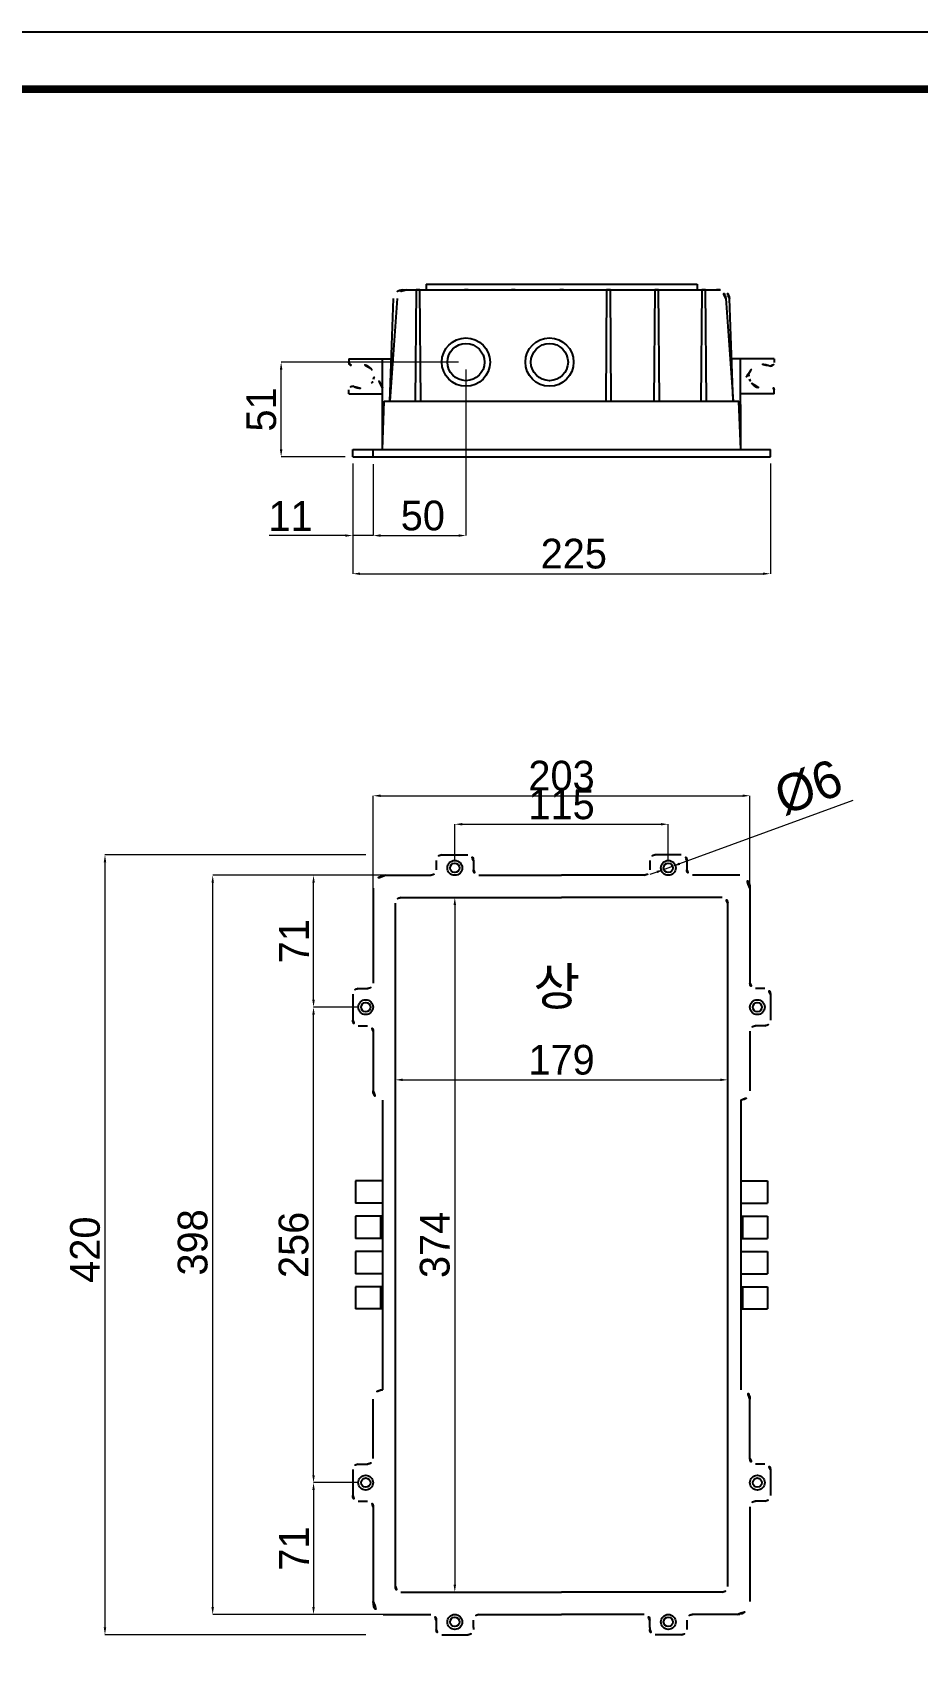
# Model space of a CAD drawing. Extents: x 16296660632 to 16296677083, y -37409619871 to -37409616479.
# Drawn here: x 16296676129 to 16296676606, y -37409617350 to -37409616479 of the extents above; entities that cross this region are included whole.
import ezdxf

# ---------------------------------------------------------------- set-up
doc = ezdxf.new("R2010")
doc.units = 0
doc.header["$LTSCALE"] = 10
doc.header["$MEASUREMENT"] = 0
doc.header["$PDMODE"] = 3
doc.header["$PDSIZE"] = -10
doc.layers.get('0').update_dxf_attribs({"linetype": 'CONTINUOUS'})
doc.layers.get('DEFPOINTS').update_dxf_attribs({"linetype": 'CONTINUOUS'})
doc.styles.add('Daelim Dimension', font='\x7f\x7f\x7f\x7f.TTF')
doc.dimstyles.new('DEFAULT', dxfattribs={"dimscale": 2, "dimtxt": 2, "dimasz": 2, "dimexe": 0, "dimexo": 2, "dimgap": 1, "dimtad": 1, "dimdec": 1, "dimzin": 9, "dimdsep": 46, "dimtxsty": 'Daelim Dimension', "dimcen": 0.5, "dimclrd": 252, "dimclre": 252, "dimclrt": 3, "dimadec": 1, "dimazin": 0, "dimtfac": 1, "dimtdec": 1, "dimtix": 1, "dimtmove": 0, "dimatfit": 3, "dimfxl": 0, "dimtolj": 1, "dimtzin": 1, "dimlwd": 9, "dimlwe": 9, "dimarcsym": 0})

# ---------------------------------------------------------------- blocks, each defined once
blk = doc.blocks.new('*D18')
at = {"color": 5, "lineweight": 9}
for p, q in [((16296676356.66951, -37409616925.143044), (16296676356.66951, -37409616905.661133)), ((16296676360.66951, -37409616905.661133), (16296676467.66951, -37409616905.661133)), ((16296676471.66951, -37409616925.143044), (16296676471.66951, -37409616905.661133))]:
    blk.add_line(p, q, dxfattribs=at)
at = {"color": 5}
for points in [[(16296676360.66951, -37409616904.994461), (16296676360.66951, -37409616906.327789), (16296676356.66951, -37409616905.661133)], [(16296676467.66951, -37409616904.994461), (16296676467.66951, -37409616906.327789), (16296676471.66951, -37409616905.661133)]]:
    blk.add_solid(points, dxfattribs=at)
at = {"layer": 'DEFPOINTS', "color": 0}
for p in [(16296676471.66951, -37409616905.661133), (16296676356.66951, -37409616929.143044), (16296676471.66951, -37409616929.143044)]:
    blk.add_point(p, dxfattribs=at)
at = {"color": 7, "lineweight": 5, "insert": (16296676414.16951, -37409616895.043098), "char_height": 16, "attachment_point": 5, "style": 'Daelim Dimension'}
blk.add_mtext('\\A1;115', dxfattribs=at)
blk = doc.blocks.new('*D8')
at = {"color": 252, "lineweight": 9}
for p, q in [((16296676352.66951, -37409616945.14304), (16296676356.66951, -37409616945.14304)), ((16296676352.66951, -37409617319.14304), (16296676356.66951, -37409617319.14304))]:
    blk.add_line(p, q, dxfattribs=at)
at = {"color": 5, "lineweight": 9}
blk.add_line((16296676356.66951, -37409616949.14304), (16296676356.66951, -37409617315.14304), dxfattribs=at)
at = {"color": 5}
for points in [[(16296676356.00285, -37409616949.14304), (16296676357.33618, -37409616949.14304), (16296676356.66951, -37409616945.14304)], [(16296676356.00285, -37409617315.14304), (16296676357.33618, -37409617315.14304), (16296676356.66951, -37409617319.14304)]]:
    blk.add_solid(points, dxfattribs=at)
at = {"layer": 'DEFPOINTS', "color": 0}
for p in [(16296676356.66951, -37409616945.14304), (16296676356.66951, -37409617319.14304), (16296676356.66951, -37409617319.14304)]:
    blk.add_point(p, dxfattribs=at)
at = {"color": 7, "lineweight": 5, "insert": (16296676345.94849, -37409617132.14304), "char_height": 16, "attachment_point": 5, "rotation": 90, "style": 'Daelim Dimension'}
blk.add_mtext('\\A1;374', dxfattribs=at)
blk = doc.blocks.new('*D10')
at = {"color": 5, "lineweight": 9}
for p, q in [((16296676571.154421, -37409616892.817787), (16296676477.77523, -37409616926.913643)), ((16296676465.563789, -37409616931.372437), (16296676461.806431, -37409616932.744377)), ((16296676469.32115, -37409616930.000504), (16296676474.01787, -37409616928.285583))]:
    blk.add_line(p, q, dxfattribs=at)
at = {"color": 5}
for points in [[(16296676465.335131, -37409616930.746223), (16296676465.79244, -37409616931.998657), (16296676469.32115, -37409616930.000504)], [(16296676477.546579, -37409616926.287407), (16296676478.003889, -37409616927.539864), (16296676474.01787, -37409616928.285583)]]:
    blk.add_solid(points, dxfattribs=at)
at = {"layer": 'DEFPOINTS', "color": 0}
for p in [(16296676469.32115, -37409616930.000504), (16296676474.01787, -37409616928.285583)]:
    blk.add_point(p, dxfattribs=at)
at = {"color": 7, "lineweight": 5, "insert": (16296676547.262239, -37409616885.81208), "char_height": 16, "attachment_point": 5, "rotation": 20.058823093, "style": 'Daelim Dimension'}
blk.add_mtext('\\A1;{\\H1.25x;\\C256;Ø6}', dxfattribs=at)
blk = doc.blocks.new('*D19')
at = {"color": 252, "lineweight": 9}
for p, q in [((16296676304.66951, -37409617260.14304), (16296676280.57873, -37409617260.14304)), ((16296676326.91951, -37409617331.14304), (16296676280.57873, -37409617331.14304))]:
    blk.add_line(p, q, dxfattribs=at)
at = {"color": 5, "lineweight": 9}
blk.add_line((16296676280.57873, -37409617264.14304), (16296676280.57873, -37409617327.14304), dxfattribs=at)
at = {"color": 5}
for points in [[(16296676279.91207, -37409617264.14304), (16296676281.2454, -37409617264.14304), (16296676280.57873, -37409617260.14304)], [(16296676279.91207, -37409617327.14304), (16296676281.2454, -37409617327.14304), (16296676280.57873, -37409617331.14304)]]:
    blk.add_solid(points, dxfattribs=at)
at = {"layer": 'DEFPOINTS', "color": 0}
for p in [(16296676308.66951, -37409617260.14304), (16296676280.57873, -37409617331.14304), (16296676330.91951, -37409617331.14304)]:
    blk.add_point(p, dxfattribs=at)
at = {"color": 7, "lineweight": 5, "insert": (16296676270.04083, -37409617295.64304), "char_height": 16, "attachment_point": 5, "rotation": 90, "style": 'Daelim Dimension'}
blk.add_mtext('\\A1;71', dxfattribs=at)
blk = doc.blocks.new('*D11')
at = {"color": 5, "lineweight": 9}
for p, q in [((16296676319.432489, -37409616933.143044), (16296676226.2565, -37409616933.143044)), ((16296676226.2565, -37409617327.143044), (16296676226.2565, -37409616937.143044)), ((16296676319.432489, -37409617331.143044), (16296676226.2565, -37409617331.143044))]:
    blk.add_line(p, q, dxfattribs=at)
at = {"color": 5}
for points in [[(16296676225.58983, -37409616937.143044), (16296676226.923161, -37409616937.143044), (16296676226.2565, -37409616933.143044)], [(16296676225.58983, -37409617327.143044), (16296676226.923161, -37409617327.143044), (16296676226.2565, -37409617331.143044)]]:
    blk.add_solid(points, dxfattribs=at)
at = {"layer": 'DEFPOINTS', "color": 0}
for p in [(16296676226.2565, -37409616933.143044), (16296676323.432489, -37409616933.143044), (16296676323.432489, -37409617331.143044)]:
    blk.add_point(p, dxfattribs=at)
at = {"color": 7, "lineweight": 5, "insert": (16296676215.535469, -37409617130.788513), "char_height": 16, "attachment_point": 5, "rotation": 90, "style": 'Daelim Dimension'}
blk.add_mtext('\\A1;398', dxfattribs=at)
blk = doc.blocks.new('*D20')
at = {"color": 252, "lineweight": 9}
for p, q in [((16296676304.66951, -37409617004.14304), (16296676280.57873, -37409617004.14304)), ((16296676304.70094, -37409617260.14304), (16296676280.57873, -37409617260.14304))]:
    blk.add_line(p, q, dxfattribs=at)
at = {"color": 5, "lineweight": 9}
blk.add_line((16296676280.57873, -37409617256.14304), (16296676280.57873, -37409617008.14304), dxfattribs=at)
at = {"color": 5}
for points in [[(16296676279.91207, -37409617008.14304), (16296676281.2454, -37409617008.14304), (16296676280.57873, -37409617004.14304)], [(16296676279.91207, -37409617256.14304), (16296676281.2454, -37409617256.14304), (16296676280.57873, -37409617260.14304)]]:
    blk.add_solid(points, dxfattribs=at)
at = {"layer": 'DEFPOINTS', "color": 0}
for p in [(16296676280.57873, -37409617004.14304), (16296676308.66951, -37409617004.14304), (16296676308.70094, -37409617260.14304)]:
    blk.add_point(p, dxfattribs=at)
at = {"color": 7, "lineweight": 5, "insert": (16296676269.86915, -37409617132.14304), "char_height": 16, "attachment_point": 5, "rotation": 90, "style": 'Daelim Dimension'}
blk.add_mtext('\\A1;256', dxfattribs=at)
blk = doc.blocks.new('*D21')
at = {"color": 5, "lineweight": 9}
for p, q in [((16296676304.70094, -37409616933.14304), (16296676280.57873, -37409616933.14304)), ((16296676280.57873, -37409617000.14304), (16296676280.57873, -37409616937.14304)), ((16296676304.70094, -37409617004.14304), (16296676280.57873, -37409617004.14304))]:
    blk.add_line(p, q, dxfattribs=at)
at = {"color": 5}
for points in [[(16296676279.91207, -37409616937.14304), (16296676281.2454, -37409616937.14304), (16296676280.57873, -37409616933.14304)], [(16296676279.91207, -37409617000.14304), (16296676281.2454, -37409617000.14304), (16296676280.57873, -37409617004.14304)]]:
    blk.add_solid(points, dxfattribs=at)
at = {"layer": 'DEFPOINTS', "color": 0}
for p in [(16296676280.57873, -37409616933.14304), (16296676308.70094, -37409616933.14304), (16296676308.70094, -37409617004.14304)]:
    blk.add_point(p, dxfattribs=at)
at = {"color": 7, "lineweight": 5, "insert": (16296676270.04083, -37409616968.64304), "char_height": 16, "attachment_point": 5, "rotation": 90, "style": 'Daelim Dimension'}
blk.add_mtext('\\A1;71', dxfattribs=at)
blk = doc.blocks.new('*D22')
at = {"color": 5, "lineweight": 9}
for p, q in [((16296676312.66951, -37409616942.972427), (16296676312.66951, -37409616890.306557)), ((16296676316.66951, -37409616890.306557), (16296676511.66951, -37409616890.306557)), ((16296676515.66951, -37409616942.972427), (16296676515.66951, -37409616890.306557))]:
    blk.add_line(p, q, dxfattribs=at)
at = {"color": 5}
for points in [[(16296676316.66951, -37409616889.6399), (16296676316.66951, -37409616890.973228), (16296676312.66951, -37409616890.306557)], [(16296676511.66951, -37409616889.6399), (16296676511.66951, -37409616890.973228), (16296676515.66951, -37409616890.306557)]]:
    blk.add_solid(points, dxfattribs=at)
at = {"layer": 'DEFPOINTS', "color": 0}
for p in [(16296676515.66951, -37409616890.306557), (16296676312.66951, -37409616946.972427), (16296676515.66951, -37409616946.972427)]:
    blk.add_point(p, dxfattribs=at)
at = {"color": 7, "lineweight": 5, "insert": (16296676414.16951, -37409616879.585533), "char_height": 16, "attachment_point": 5, "style": 'Daelim Dimension'}
blk.add_mtext('\\A1;203', dxfattribs=at)
blk = doc.blocks.new('*D23')
at = {"color": 252, "lineweight": 9}
for p, q in [((16296676324.66951, -37409617014.183983), (16296676324.66951, -37409617043.273529)), ((16296676503.66951, -37409617014.183983), (16296676503.66951, -37409617043.273529))]:
    blk.add_line(p, q, dxfattribs=at)
at = {"color": 5, "lineweight": 9}
blk.add_line((16296676328.66951, -37409617043.273529), (16296676499.66951, -37409617043.273529), dxfattribs=at)
at = {"color": 5}
for points in [[(16296676328.66951, -37409617042.606857), (16296676328.66951, -37409617043.940193), (16296676324.66951, -37409617043.273529)], [(16296676499.66951, -37409617042.606857), (16296676499.66951, -37409617043.940193), (16296676503.66951, -37409617043.273529)]]:
    blk.add_solid(points, dxfattribs=at)
at = {"layer": 'DEFPOINTS', "color": 0}
for p in [(16296676324.66951, -37409617010.183983), (16296676503.66951, -37409617010.183983), (16296676503.66951, -37409617043.273529)]:
    blk.add_point(p, dxfattribs=at)
at = {"color": 7, "lineweight": 5, "insert": (16296676414.16951, -37409617032.563942), "char_height": 16, "attachment_point": 5, "style": 'Daelim Dimension'}
blk.add_mtext('\\A1;179', dxfattribs=at)
blk = doc.blocks.new('*D13')
at = {"color": 5, "lineweight": 9}
for p, q in [((16296676301.66951, -37409616711.43562), (16296676301.66951, -37409616770.76697)), ((16296676526.66951, -37409616711.43562), (16296676526.66951, -37409616770.76697)), ((16296676305.66951, -37409616770.76697), (16296676522.66951, -37409616770.76697))]:
    blk.add_line(p, q, dxfattribs=at)
at = {"color": 5}
for points in [[(16296676305.66951, -37409616770.1003), (16296676305.66951, -37409616771.43363), (16296676301.66951, -37409616770.76697)], [(16296676522.66951, -37409616770.1003), (16296676522.66951, -37409616771.43363), (16296676526.66951, -37409616770.76697)]]:
    blk.add_solid(points, dxfattribs=at)
at = {"layer": 'DEFPOINTS', "color": 0}
for p in [(16296676301.66951, -37409616707.43562), (16296676526.66951, -37409616707.43562), (16296676526.66951, -37409616770.76697)]:
    blk.add_point(p, dxfattribs=at)
at = {"color": 7, "lineweight": 5, "insert": (16296676420.77403, -37409616760.05738), "char_height": 16, "attachment_point": 5, "style": 'Daelim Dimension'}
blk.add_mtext('\\A1;225', dxfattribs=at)
blk = doc.blocks.new('*D14')
at = {"color": 5, "lineweight": 9}
for p, q in [((16296676362.66951, -37409616660.830757), (16296676362.66951, -37409616750.224892)), ((16296676312.66951, -37409616711.830757), (16296676312.66951, -37409616750.224892)), ((16296676316.66951, -37409616750.224892), (16296676358.66951, -37409616750.224892))]:
    blk.add_line(p, q, dxfattribs=at)
at = {"color": 5}
for points in [[(16296676316.66951, -37409616749.558228), (16296676316.66951, -37409616750.891563), (16296676312.66951, -37409616750.224892)], [(16296676358.66951, -37409616749.558228), (16296676358.66951, -37409616750.891563), (16296676362.66951, -37409616750.224892)]]:
    blk.add_solid(points, dxfattribs=at)
at = {"layer": 'DEFPOINTS', "color": 0}
for p in [(16296676362.66951, -37409616656.830757), (16296676312.66951, -37409616707.830757), (16296676362.66951, -37409616750.224892)]:
    blk.add_point(p, dxfattribs=at)
at = {"color": 7, "lineweight": 5, "insert": (16296676339.451389, -37409616739.538193), "char_height": 16, "attachment_point": 5, "style": 'Daelim Dimension'}
blk.add_mtext('\\A1;50', dxfattribs=at)
blk = doc.blocks.new('*D15')
at = {"color": 5, "lineweight": 9}
for p, q in [((16296676301.66951, -37409616712.76826), (16296676301.66951, -37409616750.22489)), ((16296676312.66951, -37409616712.76826), (16296676312.66951, -37409616750.22489)), ((16296676297.66951, -37409616750.22489), (16296676256.62668, -37409616750.22489)), ((16296676312.66951, -37409616750.22489), (16296676301.66951, -37409616750.22489)), ((16296676316.66951, -37409616750.22489), (16296676320.66951, -37409616750.22489))]:
    blk.add_line(p, q, dxfattribs=at)
at = {"color": 5}
for points in [[(16296676297.66951, -37409616749.55823), (16296676297.66951, -37409616750.89156), (16296676301.66951, -37409616750.22489)], [(16296676316.66951, -37409616749.55823), (16296676316.66951, -37409616750.89156), (16296676312.66951, -37409616750.22489)]]:
    blk.add_solid(points, dxfattribs=at)
at = {"layer": 'DEFPOINTS', "color": 0}
for p in [(16296676301.66951, -37409616708.76826), (16296676312.66951, -37409616708.76826), (16296676301.66951, -37409616750.22489)]:
    blk.add_point(p, dxfattribs=at)
at = {"color": 7, "lineweight": 5, "insert": (16296676268.1603, -37409616739.68698), "char_height": 16, "attachment_point": 5, "style": 'Daelim Dimension'}
blk.add_mtext('\\A1;11', dxfattribs=at)
blk = doc.blocks.new('*D16')
at = {"color": 5, "lineweight": 9}
for p, q in [((16296676358.66951, -37409616656.83076), (16296676263.11615, -37409616656.83076)), ((16296676263.11615, -37409616703.83076), (16296676263.11615, -37409616660.83076)), ((16296676297.66951, -37409616707.83076), (16296676263.11615, -37409616707.83076))]:
    blk.add_line(p, q, dxfattribs=at)
at = {"color": 5}
for points in [[(16296676262.44949, -37409616660.83076), (16296676263.78282, -37409616660.83076), (16296676263.11615, -37409616656.83076)], [(16296676262.44949, -37409616703.83076), (16296676263.78282, -37409616703.83076), (16296676263.11615, -37409616707.83076)]]:
    blk.add_solid(points, dxfattribs=at)
at = {"layer": 'DEFPOINTS', "color": 0}
for p in [(16296676263.11615, -37409616656.83076), (16296676362.66951, -37409616656.83076), (16296676301.66951, -37409616707.83076)]:
    blk.add_point(p, dxfattribs=at)
at = {"color": 7, "lineweight": 5, "insert": (16296676252.49813, -37409616682.33076), "char_height": 16, "attachment_point": 5, "rotation": 90, "style": 'Daelim Dimension'}
blk.add_mtext('\\A1;51', dxfattribs=at)
blk = doc.blocks.new('*D17')
at = {"color": 5, "lineweight": 9}
for p, q in [((16296676308.66951, -37409616922.14304), (16296676168.217, -37409616922.14304)), ((16296676168.217, -37409616926.14304), (16296676168.217, -37409617338.14304)), ((16296676308.66951, -37409617342.14304), (16296676168.217, -37409617342.14304))]:
    blk.add_line(p, q, dxfattribs=at)
at = {"color": 5}
for points in [[(16296676167.55033, -37409616926.14304), (16296676168.88367, -37409616926.14304), (16296676168.217, -37409616922.14304)], [(16296676167.55033, -37409617338.14304), (16296676168.88367, -37409617338.14304), (16296676168.217, -37409617342.14304)]]:
    blk.add_solid(points, dxfattribs=at)
at = {"layer": 'DEFPOINTS', "color": 0}
for p in [(16296676312.66951, -37409616922.14304), (16296676168.217, -37409617342.14304), (16296676312.66951, -37409617342.14304)]:
    blk.add_point(p, dxfattribs=at)
at = {"color": 7, "lineweight": 5, "insert": (16296676157.54176, -37409617134.72093), "char_height": 16, "attachment_point": 5, "rotation": 90, "style": 'Daelim Dimension'}
blk.add_mtext('\\A1;420', dxfattribs=at)

msp = doc.modelspace()

# ---------------------------------------------------------------- linework, layer by layer
for p, q in [((16296676328.66955, -37409616617.829369), (16296676330.758129, -37409616617.829369)), ((16296676330.66951, -37409616617.830757), (16296676499.787081, -37409616617.830757)), ((16296676335.869511, -37409616617.830757), (16296676335.369511, -37409616677.830757)), ((16296676337.869511, -37409616617.830757), (16296676335.869511, -37409616617.830757)), ((16296676337.869511, -37409616617.830757), (16296676335.869511, -37409616617.830757)), ((16296676338.369511, -37409616677.830757), (16296676337.869511, -37409616617.830757)), ((16296676341.16951, -37409616614.830757), (16296676487.16951, -37409616614.830757)), ((16296676341.16951, -37409616614.830757), (16296676341.16951, -37409616617.830757)), ((16296676363.869511, -37409616617.830757), (16296676361.869511, -37409616617.830757)), ((16296676363.869511, -37409616617.830757), (16296676361.869511, -37409616617.830757)), ((16296676389.16951, -37409616617.830757), (16296676387.16951, -37409616617.830757)), ((16296676389.16951, -37409616617.830757), (16296676387.16951, -37409616617.830757)), ((16296676415.16951, -37409616617.830757), (16296676413.16951, -37409616617.830757)), ((16296676438.469509, -37409616617.830757), (16296676437.969509, -37409616677.830757)), ((16296676440.469509, -37409616617.830757), (16296676438.469509, -37409616617.830757)), ((16296676440.469509, -37409616617.830757), (16296676438.469509, -37409616617.830757)), ((16296676440.969509, -37409616677.830757), (16296676440.469509, -37409616617.830757)), ((16296676464.469509, -37409616617.830757), (16296676463.969509, -37409616677.830757)), ((16296676466.469509, -37409616617.830757), (16296676464.469509, -37409616617.830757)), ((16296676466.469509, -37409616617.830757), (16296676464.469509, -37409616617.830757)), ((16296676466.969509, -37409616677.830757), (16296676466.469509, -37409616617.830757)), ((16296676487.16951, -37409616614.830757), (16296676487.16951, -37409616617.830757)), ((16296676489.76951, -37409616617.830757), (16296676489.26951, -37409616677.830757)), ((16296676491.76951, -37409616617.830757), (16296676489.76951, -37409616617.830757)), ((16296676491.76951, -37409616617.830757), (16296676489.76951, -37409616617.830757)), ((16296676492.26951, -37409616677.830757), (16296676491.76951, -37409616617.830757)), ((16296676499.669479, -37409616617.829369), (16296676497.580891, -37409616617.829369)), ((16296676321.66951, -37409616677.830757), (16296676323.67407, -37409616622.616798)), ((16296676325.67403, -37409616622.618179), (16296676321.66951, -37409616677.830757)), ((16296676502.664989, -37409616622.618179), (16296676506.66951, -37409616677.830757)), ((16296676506.66951, -37409616677.830757), (16296676504.664949, -37409616622.616798)), ((16296676299.6707, -37409616655.083313), (16296676299.67045, -37409616657.083313)), ((16296676299.6707, -37409616655.083313), (16296676322.426689, -37409616655.086197)), ((16296676317.66951, -37409616703.830757), (16296676317.67572, -37409616655.085602)), ((16296676528.66832, -37409616655.083313), (16296676505.912331, -37409616655.086197)), ((16296676510.66951, -37409616703.830757), (16296676510.6633, -37409616655.085602)), ((16296676528.66832, -37409616655.083313), (16296676528.66857, -37409616657.083313)), ((16296676299.66951, -37409616673.830757), (16296676299.66951, -37409616671.830757)), ((16296676299.66951, -37409616673.830757), (16296676317.66951, -37409616673.830757)), ((16296676317.66951, -37409616703.830757), (16296676318.66951, -37409616677.830757)), ((16296676318.66951, -37409616677.830757), (16296676509.66951, -37409616677.830757)), ((16296676335.369511, -37409616677.830757), (16296676338.369511, -37409616677.830757)), ((16296676361.369511, -37409616677.830757), (16296676364.369511, -37409616677.830757)), ((16296676386.66951, -37409616677.830757), (16296676389.66951, -37409616677.830757)), ((16296676412.66951, -37409616677.830757), (16296676415.66951, -37409616677.830757)), ((16296676437.969509, -37409616677.830757), (16296676440.969509, -37409616677.830757)), ((16296676463.969509, -37409616677.830757), (16296676466.969509, -37409616677.830757)), ((16296676489.26951, -37409616677.830757), (16296676492.26951, -37409616677.830757)), ((16296676510.66951, -37409616703.830757), (16296676509.66951, -37409616677.830757)), ((16296676528.66951, -37409616673.830757), (16296676510.66951, -37409616673.830757)), ((16296676528.66951, -37409616673.830757), (16296676528.66951, -37409616671.830757)), ((16296676301.66951, -37409616703.830757), (16296676526.66951, -37409616703.830757)), ((16296676301.66951, -37409616707.830757), (16296676301.66951, -37409616703.830757)), ((16296676312.66951, -37409616707.830757), (16296676312.66951, -37409616703.830757)), ((16296676335.369511, -37409616703.830757), (16296676338.369511, -37409616703.830757)), ((16296676361.369511, -37409616703.830757), (16296676364.369511, -37409616703.830757)), ((16296676386.66951, -37409616703.830757), (16296676389.66951, -37409616703.830757)), ((16296676412.66951, -37409616703.830757), (16296676415.66951, -37409616703.830757)), ((16296676437.969509, -37409616703.830757), (16296676440.969509, -37409616703.830757)), ((16296676463.969509, -37409616703.830757), (16296676466.969509, -37409616703.830757)), ((16296676489.26951, -37409616703.830757), (16296676492.26951, -37409616703.830757)), ((16296676526.66951, -37409616707.830757), (16296676526.66951, -37409616703.830757)), ((16296676301.66951, -37409616707.830757), (16296676526.66951, -37409616707.830757)), ((16296676349.66951, -37409616922.143044), (16296676363.66951, -37409616922.143044)), ((16296676478.66951, -37409616922.143044), (16296676464.66951, -37409616922.143044)), ((16296676346.66951, -37409616925.143044), (16296676346.66951, -37409616930.143044)), ((16296676366.66951, -37409616925.143044), (16296676366.66951, -37409616930.143044)), ((16296676461.66951, -37409616925.143044), (16296676461.66951, -37409616930.143044)), ((16296676481.66951, -37409616925.143044), (16296676481.66951, -37409616930.143044)), ((16296676312.66951, -37409616940.143044), (16296676312.66951, -37409616991.143044)), ((16296676318.16951, -37409616933.143044), (16296676343.66951, -37409616933.143044)), ((16296676369.66951, -37409616933.143044), (16296676414.16951, -37409616933.143044)), ((16296676458.66951, -37409616933.143044), (16296676414.16951, -37409616933.143044)), ((16296676510.16951, -37409616933.143044), (16296676484.66951, -37409616933.143044)), ((16296676515.66951, -37409616940.143044), (16296676515.66951, -37409616991.143044)), ((16296676324.66951, -37409617316.143044), (16296676324.66951, -37409616948.143044)), ((16296676327.66951, -37409616945.143044), (16296676414.16951, -37409616945.143044)), ((16296676500.66951, -37409616945.143044), (16296676414.16951, -37409616945.143044)), ((16296676503.66951, -37409617316.143044), (16296676503.66951, -37409616948.143044)), ((16296676301.66951, -37409616997.143044), (16296676301.66951, -37409617011.143044)), ((16296676304.66951, -37409616994.143044), (16296676309.66951, -37409616994.143044)), ((16296676523.66951, -37409616994.143044), (16296676518.66951, -37409616994.143044)), ((16296676526.66951, -37409616997.143044), (16296676526.66951, -37409617011.143044)), ((16296676304.66951, -37409617014.143044), (16296676309.66951, -37409617014.143044)), ((16296676312.66951, -37409617017.143044), (16296676312.66951, -37409617049.143044)), ((16296676515.66951, -37409617017.143044), (16296676515.66951, -37409617049.143044)), ((16296676523.66951, -37409617014.143044), (16296676518.66951, -37409617014.143044)), ((16296676317.66951, -37409617054.143044), (16296676317.66951, -37409617210.143044)), ((16296676510.66951, -37409617054.143044), (16296676510.66951, -37409617210.143044)), ((16296676303.16951, -37409617097.643044), (16296676303.16951, -37409617109.643044)), ((16296676317.66951, -37409617097.643044), (16296676303.16951, -37409617097.643044)), ((16296676510.66951, -37409617097.643044), (16296676525.16951, -37409617097.643044)), ((16296676525.16951, -37409617097.643044), (16296676525.16951, -37409617109.643044)), ((16296676317.66951, -37409617109.643044), (16296676303.16951, -37409617109.643044)), ((16296676510.66951, -37409617109.643044), (16296676525.16951, -37409617109.643044)), ((16296676303.16951, -37409617116.643044), (16296676303.16951, -37409617128.643044)), ((16296676317.66951, -37409617116.643044), (16296676303.16951, -37409617116.643044)), ((16296676316.66951, -37409617116.643044), (16296676316.66951, -37409617128.643044)), ((16296676510.66951, -37409617116.643044), (16296676525.16951, -37409617116.643044)), ((16296676511.66951, -37409617116.643044), (16296676511.66951, -37409617128.643044)), ((16296676525.16951, -37409617116.643044), (16296676525.16951, -37409617128.643044)), ((16296676317.66951, -37409617128.643044), (16296676303.16951, -37409617128.643044)), ((16296676510.66951, -37409617128.643044), (16296676525.16951, -37409617128.643044)), ((16296676303.16951, -37409617135.643044), (16296676303.16951, -37409617147.643044)), ((16296676317.66951, -37409617135.643044), (16296676303.16951, -37409617135.643044)), ((16296676510.66951, -37409617135.643044), (16296676525.16951, -37409617135.643044)), ((16296676525.16951, -37409617135.643044), (16296676525.16951, -37409617147.643044)), ((16296676317.66951, -37409617147.643044), (16296676303.16951, -37409617147.643044)), ((16296676510.66951, -37409617147.643044), (16296676525.16951, -37409617147.643044)), ((16296676303.16951, -37409617154.643044), (16296676303.16951, -37409617166.643044)), ((16296676317.66951, -37409617154.643044), (16296676303.16951, -37409617154.643044)), ((16296676316.66951, -37409617154.643044), (16296676316.66951, -37409617166.643044)), ((16296676510.66951, -37409617154.643044), (16296676525.16951, -37409617154.643044)), ((16296676511.66951, -37409617154.643044), (16296676511.66951, -37409617166.643044)), ((16296676525.16951, -37409617154.643044), (16296676525.16951, -37409617166.643044)), ((16296676317.66951, -37409617166.643044), (16296676303.16951, -37409617166.643044)), ((16296676510.66951, -37409617166.643044), (16296676525.16951, -37409617166.643044)), ((16296676312.66951, -37409617247.143044), (16296676312.66951, -37409617215.143044)), ((16296676515.66951, -37409617247.143044), (16296676515.66951, -37409617215.143044)), ((16296676301.66951, -37409617253.143044), (16296676301.66951, -37409617267.143044)), ((16296676304.66951, -37409617250.143044), (16296676309.66951, -37409617250.143044)), ((16296676523.66951, -37409617250.143044), (16296676518.66951, -37409617250.143044)), ((16296676526.66951, -37409617253.143044), (16296676526.66951, -37409617267.143044)), ((16296676304.66951, -37409617270.143044), (16296676309.66951, -37409617270.143044)), ((16296676523.66951, -37409617270.143044), (16296676518.66951, -37409617270.143044)), ((16296676312.66951, -37409617273.143044), (16296676312.66951, -37409617324.143044)), ((16296676515.66951, -37409617273.143044), (16296676515.66951, -37409617324.143044)), ((16296676327.66951, -37409617319.143044), (16296676414.16951, -37409617319.143044)), ((16296676500.66951, -37409617319.143044), (16296676414.16951, -37409617319.143044)), ((16296676318.16951, -37409617331.143044), (16296676343.66951, -37409617331.143044)), ((16296676369.66951, -37409617331.143044), (16296676414.16951, -37409617331.143044)), ((16296676458.66951, -37409617331.143044), (16296676414.16951, -37409617331.143044)), ((16296676510.16951, -37409617331.143044), (16296676484.66951, -37409617331.143044)), ((16296676346.66951, -37409617334.143044), (16296676346.66951, -37409617339.143044)), ((16296676366.66951, -37409617338.143044), (16296676366.66951, -37409617334.143044)), ((16296676366.66951, -37409617338.143044), (16296676366.66951, -37409617339.143044)), ((16296676461.66951, -37409617338.143044), (16296676461.66951, -37409617334.143044)), ((16296676461.66951, -37409617338.143044), (16296676461.66951, -37409617339.143044)), ((16296676481.66951, -37409617334.143044), (16296676481.66951, -37409617339.143044)), ((16296676349.66951, -37409617342.143044), (16296676363.66951, -37409617342.143044)), ((16296676478.66951, -37409617342.143044), (16296676464.66951, -37409617342.143044))]:
    msp.add_line(p, q)
at = {"ltscale": 0.5}
msp.add_lwpolyline([(16296675286.220461, -37409617795.791344), (16296677082.980459, -37409617795.791344), (16296677082.980459, -37409616479.271339), (16296675286.220461, -37409616479.271339)], close=True, dxfattribs=at)
at = {"color": 5, "linetype": 'ByBlock', "lineweight": 200, "const_width": 4.14}
msp.add_lwpolyline([(16296675315.11268, -37409617739.419121), (16296677053.91268, -37409617739.419121), (16296677053.91268, -37409616509.839111), (16296675315.11268, -37409616509.839111)], close=True, dxfattribs=at)
for centre, radius in [((16296676362.66951, -37409616656.830757), 13), ((16296676407.66951, -37409616656.830757), 13), ((16296676362.66951, -37409616656.830757), 10), ((16296676407.66951, -37409616656.830757), 10), ((16296676356.66951, -37409616929.143044), 4), ((16296676356.66951, -37409616929.143044), 2.5), ((16296676471.66951, -37409616929.143044), 4), ((16296676471.66951, -37409616929.143044), 2.5), ((16296676308.66951, -37409617004.143044), 4), ((16296676519.66951, -37409617004.143044), 4), ((16296676308.700939, -37409617004.143044), 2.5), ((16296676519.638081, -37409617004.143044), 2.5), ((16296676308.66951, -37409617260.143044), 4), ((16296676308.700939, -37409617260.143044), 2.5), ((16296676519.66951, -37409617260.143044), 4), ((16296676519.638081, -37409617260.143044), 2.5), ((16296676356.66951, -37409617335.143044), 4), ((16296676471.66951, -37409617335.143044), 4), ((16296676356.66951, -37409617335.143044), 2.5), ((16296676471.66951, -37409617335.143044), 2.5)]:
    msp.add_circle(centre, radius)
for centre, radius, start, end in [((16296676328.66955, -37409616622.829369), 5, 90, 177.563565476), ((16296676330.66951, -37409616622.830757), 5, 90, 177.563565476), ((16296676497.66951, -37409616622.830757), 5, 2.436434524, 90), ((16296676499.669479, -37409616622.829369), 5, 2.436434524, 90), ((16296676301.67045, -37409616657.083557), 2, 179.992568754, 269.992678037), ((16296676305.769211, -37409616665.983177), 8.025371, 41.18389991, 120.714170059), ((16296676308.046101, -37409616663.991043), 5, 34.443768711, 41.18389991), ((16296676264.63023, -37409616694.606728), 58.12454, 24.145174021, 35.126169399), ((16296676563.70879, -37409616694.606728), 58.12454, 144.873830601, 155.854825979), ((16296676520.292919, -37409616663.991043), 5, 138.81610009, 145.556231289), ((16296676522.56982, -37409616665.983177), 8.025371, 59.285829941, 138.81610009), ((16296676526.66857, -37409616657.083557), 2, 270.007321963, 0.007431246), ((16296676301.66951, -37409616671.830757), 2, 90, 180), ((16296676305.7694, -37409616662.931664), 8.025371, 239.278371212, 318.80865703), ((16296676308.04604, -37409616664.924088), 5, 318.80865703, 346.637608532), ((16296676280.00963, -37409616658.26442), 33.816511, 346.637608532, 351.770259524), ((16296676548.32939, -37409616658.26442), 33.816511, 188.229740476, 193.362391468), ((16296676520.29298, -37409616664.924088), 5, 193.362391468, 221.19134297), ((16296676522.56962, -37409616662.931664), 8.025371, 221.19134297, 300.721628788), ((16296676526.66951, -37409616671.830757), 2, 0, 90), ((16296676349.66951, -37409616925.143044), 3, 90, 180), ((16296676363.66951, -37409616925.143044), 3, 0, 90), ((16296676464.66951, -37409616925.143044), 3, 90, 180), ((16296676478.66951, -37409616925.143044), 3, 0, 90), ((16296676343.66951, -37409616930.143044), 3, 270, 0), ((16296676369.66951, -37409616930.143044), 3, 180, 270), ((16296676458.66951, -37409616930.143044), 3, 270, 0), ((16296676484.66951, -37409616930.143044), 3, 180, 270), ((16296676319.66951, -37409616940.143044), 7, 90, 180), ((16296676508.66951, -37409616940.143044), 7, 0, 90), ((16296676327.66951, -37409616948.143044), 3, 90, 180), ((16296676500.66951, -37409616948.143044), 3, 0, 90), ((16296676309.66951, -37409616991.143044), 3, 270, 0), ((16296676518.66951, -37409616991.143044), 3, 180, 270), ((16296676304.66951, -37409616997.143044), 3, 90, 180), ((16296676523.66951, -37409616997.143044), 3, 0, 90), ((16296676304.66951, -37409617011.143044), 3, 180, 270), ((16296676309.66951, -37409617017.143044), 3, 0, 90), ((16296676518.66951, -37409617017.143044), 3, 90, 180), ((16296676523.66951, -37409617011.143044), 3, 270, 0), ((16296676317.66951, -37409617049.143044), 5, 180, 270), ((16296676510.66951, -37409617049.143044), 5, 270, 0), ((16296676317.66951, -37409617215.143044), 5, 90, 180), ((16296676510.66951, -37409617215.143044), 5, 0, 90), ((16296676304.66951, -37409617253.143044), 3, 90, 180), ((16296676309.66951, -37409617247.143044), 3, 270, 0), ((16296676518.66951, -37409617247.143044), 3, 180, 270), ((16296676523.66951, -37409617253.143044), 3, 0, 90), ((16296676304.66951, -37409617267.143044), 3, 180, 270), ((16296676309.66951, -37409617273.143044), 3, 0, 90), ((16296676518.66951, -37409617273.143044), 3, 90, 180), ((16296676523.66951, -37409617267.143044), 3, 270, 0), ((16296676327.66951, -37409617316.143044), 3, 180, 270), ((16296676500.66951, -37409617316.143044), 3, 270, 0), ((16296676319.66951, -37409617324.143044), 7, 180, 270), ((16296676343.66951, -37409617334.143044), 3, 0, 90), ((16296676369.66951, -37409617334.143044), 3, 90, 180), ((16296676458.66951, -37409617334.143044), 3, 0, 90), ((16296676484.66951, -37409617334.143044), 3, 90, 180), ((16296676508.66951, -37409617324.143044), 7, 270, 0), ((16296676349.66951, -37409617339.143044), 3, 180, 270), ((16296676363.66951, -37409617339.143044), 3, 270, 0), ((16296676464.66951, -37409617339.143044), 3, 180, 270), ((16296676478.66951, -37409617339.143044), 3, 270, 0)]:
    msp.add_arc(centre, radius, start, end)

# ---------------------------------------------------------------- texts
at = {"color": 1, "insert": (16296676399.02379, -37409616983.004822), "char_height": 20, "width": 84.53152049, "attachment_point": 1, "style": 'Daelim Dimension'}
msp.add_mtext('{\\C256;상}', dxfattribs=at)

# ---------------------------------------------------------------- dimensions: what is measured, and where the dimension line sits
at = {"lineweight": 5}
for base, p1, p2, override, picture, middle in [((16296676263.11615, -37409616656.830757), (16296676301.66951, -37409616707.830757), (16296676362.66951, -37409616656.830757), {"dimtxt": 8, "dimclrd": 5, "dimclre": 5, "dimclrt": 7}, '*D16', (16296676252.498131, -37409616682.330757)), ((16296676280.57873, -37409616933.143044), (16296676308.700939, -37409617004.143044), (16296676308.700939, -37409616933.143044), {"dimtxt": 8, "dimclrd": 5, "dimclre": 5, "dimclrt": 7}, '*D21', (16296676270.040831, -37409616968.643044)), ((16296676356.66951, -37409617319.143044), (16296676356.66951, -37409616945.143044), (16296676356.66951, -37409617319.143044), {"dimtxt": 8, "dimclrd": 5, "dimclrt": 7}, '*D8', (16296676345.94849, -37409617132.143044)), ((16296676280.57873, -37409617004.143044), (16296676308.700939, -37409617260.143044), (16296676308.66951, -37409617004.143044), {"dimtxt": 8, "dimclrd": 5, "dimclrt": 7}, '*D20', (16296676269.86915, -37409617132.143044)), ((16296676280.57873, -37409617331.143044), (16296676308.66951, -37409617260.143044), (16296676330.91951, -37409617331.143044), {"dimtxt": 8, "dimclrd": 5, "dimclrt": 7}, '*D19', (16296676270.040831, -37409617295.643044))]:
    dim = msp.add_linear_dim(base=base, p1=p1, p2=p2, angle=90, dimstyle='DEFAULT', override=override, dxfattribs=at)
    dim.commit()
    dim.dimension.update_dxf_attribs({"geometry": picture, "text_midpoint": middle})
for base, p1, p2, picture, middle in [((16296676362.66951, -37409616750.224892), (16296676312.66951, -37409616707.830757), (16296676362.66951, -37409616656.830757), '*D14', (16296676339.451389, -37409616750.224892)), ((16296676301.66951, -37409616750.224892), (16296676312.66951, -37409616708.768257), (16296676301.66951, -37409616708.768257), '*D15', (16296676268.160299, -37409616750.224892)), ((16296676526.66951, -37409616770.766968), (16296676301.66951, -37409616707.435623), (16296676526.66951, -37409616707.435623), '*D13', (16296676420.774031, -37409616770.766968))]:
    dim = msp.add_linear_dim(base=base, p1=p1, p2=p2, dimstyle='DEFAULT', override={"dimtxt": 8, "dimclrd": 5, "dimclre": 5, "dimclrt": 7}, dxfattribs=at)
    dim.commit()
    dim.dimension.update_dxf_attribs({"geometry": picture, "text_midpoint": middle, "dimtype": 160})
for base, p1, p2, override, picture, middle in [((16296676515.66951, -37409616890.306557), (16296676312.66951, -37409616946.972427), (16296676515.66951, -37409616946.972427), {"dimtxt": 8, "dimclrd": 5, "dimclre": 5, "dimclrt": 7}, '*D22', (16296676414.16951, -37409616879.585533)), ((16296676471.66951, -37409616905.661133), (16296676356.66951, -37409616929.143044), (16296676471.66951, -37409616929.143044), {"dimtxt": 8, "dimclrd": 5, "dimclre": 5, "dimclrt": 7}, '*D18', (16296676414.16951, -37409616895.043098)), ((16296676503.66951, -37409617043.273529), (16296676324.66951, -37409617010.183983), (16296676503.66951, -37409617010.183983), {"dimtxt": 8, "dimclrd": 5, "dimclrt": 7}, '*D23', (16296676414.16951, -37409617032.563942))]:
    dim = msp.add_linear_dim(base=base, p1=p1, p2=p2, dimstyle='DEFAULT', override=override, dxfattribs=at)
    dim.commit()
    dim.dimension.update_dxf_attribs({"geometry": picture, "text_midpoint": middle})
dim = msp.add_diameter_dim_2p(p1=(16296676469.32115, -37409616930.000504), p2=(16296676474.01787, -37409616928.285583), text='{\\H1.25x;\\C256;Ø6}', dimstyle='DEFAULT', override={"dimtxt": 8, "dimclrd": 5, "dimclrt": 7}, dxfattribs=at)
dim.commit()
dim.dimension.update_dxf_attribs({"geometry": '*D10', "text_midpoint": (16296676552.329981, -37409616899.691223), "dimtype": 163})
for base, p1, p2, picture, middle in [((16296676168.216999, -37409617342.143044), (16296676312.66951, -37409616922.143044), (16296676312.66951, -37409617342.143044), '*D17', (16296676168.21701, -37409617134.720932)), ((16296676226.2565, -37409616933.143044), (16296676323.432489, -37409617331.143044), (16296676323.432489, -37409616933.143044), '*D11', (16296676226.2565, -37409617130.788513))]:
    dim = msp.add_linear_dim(base=base, p1=p1, p2=p2, angle=90, dimstyle='DEFAULT', override={"dimtxt": 8, "dimclrd": 5, "dimclre": 5, "dimclrt": 7}, dxfattribs=at)
    dim.commit()
    dim.dimension.update_dxf_attribs({"geometry": picture, "text_midpoint": middle, "dimtype": 160})

doc.saveas('drawing.dxf')
